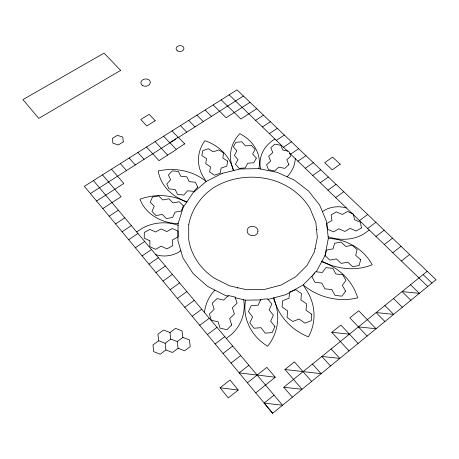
<?xml version="1.0" encoding="UTF-8"?>
<svg xmlns="http://www.w3.org/2000/svg" width="459" height="459" viewBox="0 0 459 459"><rect width="100%" height="100%" fill="white"/><g stroke="black" fill="none" stroke-linecap="round" stroke-linejoin="round"><path stroke-width="0.69" d="M222.219 173.33L206.114 181.494L192.82 193.05L183.233 207.37L178.098 223.642L177.926 240.855L182.929 257.86L192.958 273.426L207.457 286.33L225.449 295.51L228.404 296.193M204.496 312.527L204.553 311.655A43.903 40.897 10.2 0 1 214.852 290.105M222.162 173.359L240.149 168.969L258.836 168.637L277.19 172.36L294.133 179.957L308.614 191.059L319.659 205.07L326.435 221.198L328.323 238.439L324.978 255.634L316.394 271.585M237.527 288.195L237.659 287.69M314.926 273.059L303.175 284.896L286.055 294.615L267.735 299.492M369.26 230.011L363.803 233.981A39.216 32.721 13.8 0 1 328.139 236.769M272.692 413.289L84.37 186.32L236.982 89.878L436.05 279.697L272.635 413.341L264.16 403.128L274.034 395.142M292.331 397.23L283.805 387.241L427.214 271.269M255.738 392.858L275.268 377.241L266.857 367.389L247.384 382.789M284.913 369.529L294.454 361.899L311.621 381.452M349.012 350.877L331.794 332.299L340.865 325.047L358.118 343.43M238.215 390.035L228.255 397.907L220.085 387.775L230.011 380.012L238.215 390.035L220.085 387.775M401.396 261.016L409.629 254.504M248.881 365.255L239.15 372.863L257.143 375.072M392.795 252.714L401.011 246.288M231.038 363.086L240.74 355.582M384.309 244.527L392.514 238.181M223.04 353.447L232.713 346.046M375.932 236.448L384.126 230.183M215.156 343.952L224.801 336.648M367.665 228.467L375.835 222.282M207.382 334.577L216.998 327.376M359.506 220.601L367.665 214.491M315.121 248.29L315.052 248.617M199.722 325.345L209.304 318.242M178.092 348.278L172.418 352.501L165.911 349.97L160.191 354.199L153.702 351.663L152.973 344.944L158.671 340.767L165.12 343.257L170.777 339.098L177.243 341.582L182.871 337.422L189.36 339.901L190.267 346.579L184.633 350.796L178.103 348.272L177.254 341.576M192.172 316.245L201.725 309.234M158.671 340.767L157.919 334.152L163.559 330.044L169.968 332.494L175.567 328.392L181.993 330.841L182.86 337.428M184.725 307.272L194.249 300.352M335.672 197.605L343.78 191.713M177.381 298.419L186.876 291.591M327.927 190.135L336.022 184.317M136.667 231.938L142.732 228.008A40.008 35.653 -9.5 0 1 178.081 225.271M170.14 289.692L179.595 282.939M320.279 182.751L328.351 177.002M162.985 281.069L172.423 274.419M312.728 175.47L320.789 169.79M155.94 272.577L165.343 266.008M305.275 168.281L313.313 162.664M148.986 264.2L158.361 257.717M297.914 161.178L305.941 155.63M142.129 255.933L151.47 249.53M290.645 154.167L298.648 148.682M135.359 247.774L144.671 241.451M283.467 147.241L291.454 141.82M226.321 338.455L232.116 333.871A42.762 39.732 -3.2 0 0 243.666 299.716M128.681 239.724L137.964 233.482M276.375 140.397L284.345 135.038M122.083 231.772L131.337 225.61M269.37 133.638L277.316 128.342M115.576 223.935L124.802 217.841M262.439 126.954L270.374 121.715M109.156 216.195L118.347 210.176M255.6 120.356L263.518 115.18M102.822 208.552L121.113 196.687L102.489 174.873M256.742 108.72L240.883 119.001L227.641 106.075M176.199 149.628L159.015 160.679L146.536 147.035M96.562 201.013L123.815 183.48L111.451 169.205M250.046 102.334L226.121 117.716L213.177 104.922M90.377 193.56L175.9 139.054M177.708 137.901L243.419 96.017M274.998 139.071L273.266 140.104A38.659 31.723 7.8 0 0 260.586 168.992M316.555 229.58L317.1 229.569M235.019 297.719L245.599 300.163L260.884 299.939M358.427 326.894L376.059 328.753L358.726 310.76L349.838 317.863L367.137 336.057M331.794 332.299L349.431 334.169M283.805 387.241L302.028 389.301L293.473 379.421M264.16 403.128L282.537 405.24L93.441 180.588M257.201 375.026L275.268 377.241M186.962 201.799L183.181 200.382A46.933 38.981 -1.8 0 1 165.091 186.756L163.048 183.812A46.933 38.981 -1.8 0 1 158.223 170.966A51.953 44.793 -6.6 0 1 179.664 170.105L183.864 170.863A51.953 44.793 -6.6 0 1 206.114 181.494L203.876 177.788A45.349 37.443 2.3 0 1 204.938 140.706A48.35 40.553 -4 0 1 233.235 170.65M321.707 261.728L325.884 263.311A53.594 48.413 19.9 0 1 347.314 278.877L350.033 282.337A53.594 48.413 19.9 0 1 357.676 297.839A54.873 47.202 17.2 0 1 333.768 298.786L328.96 297.834A54.873 47.202 17.2 0 1 303.175 284.896L305.958 289.319A51.477 47.587 13.2 0 1 313.531 308.643L313.956 312.774A51.477 47.587 13.2 0 1 308.419 336.849A54.277 48.12 20.3 0 1 292.326 327.324L288.895 324.249A54.277 48.12 20.3 0 1 275.033 301.924L273.977 297.828M322.017 261.154L325.913 263.116A52.068 43.852 15.7 0 0 372.192 264.751A47.179 41.471 19.4 0 0 353.929 245.926L349.959 243.786A47.179 41.471 19.4 0 0 328.323 238.439M186.612 202.321L183.135 200.56A51.488 45.223 -9.2 0 0 143.828 197.921L139.966 199.189A42.721 36.095 -4.7 0 0 154.258 216.482L157.764 218.513A42.721 36.095 -4.7 0 0 178.098 223.642M423.095 274.602L431.925 283.071M229.144 94.835L287.586 151.212M289.618 153.174L427.777 286.462M221.192 99.855L227.595 106.104M410.558 284.741L419.365 293.335L402.084 291.591L410.88 300.284M205.093 110.034L211.456 116.391M393.524 298.516L402.302 307.295M196.94 115.186L203.28 121.601M384.883 305.505L393.644 314.375L376.151 312.562L384.894 321.529M188.718 120.378L195.035 126.856M180.427 125.623L186.721 132.158M172.062 130.907L178.333 137.499M163.628 136.237L169.876 142.892M155.119 141.613L167.644 155.131M331.163 348.943L339.809 358.404L321.885 356.448L330.509 366.007M137.884 152.503L144.057 159.348M129.151 158.022L135.296 164.93M312.51 364.027L321.116 373.689L284.97 369.484L293.531 379.375M120.338 163.588L126.46 170.564M273.26 298.017L274.901 301.913A51.477 48.161 4.1 0 1 267.643 346.27A47.346 43.152 18.2 0 1 248.956 325.787L247.252 321.627A47.346 43.152 18.2 0 1 245.599 300.163M169.968 332.494L170.777 339.098M165.12 343.263L165.911 349.97M295.229 158.59L295.229 159.273A38.608 31.728 3.5 0 1 287.104 176.807M322.436 211.679A26.088 22.118 15.5 0 1 346.419 207.973M258.836 168.637A41.499 34.396 -0.4 0 0 239.833 133.678A45.602 37.374 5.4 0 0 233.889 170.49M180.84 250.78A25.566 22.371 -7.9 0 1 155.813 254.688M188.735 224.692L188.712 239.432A64.679 56.543 5.3 0 0 214.181 278.079L229.517 285.825L246.649 289.744L264.275 289.48L281.023 285.056L295.613 276.84L306.979 265.526L314.363 252.02L317.341 237.355L315.855 222.598L310.158 208.742A64.679 56.543 5.3 0 0 273.788 180.462C253.362 174.288 230.613 176.755 212.557 188.362C200.348 197.066 191.489 209.849 188.735 224.692M149.869 240.82L149.852 246.615L155.538 249.323L161.224 246.19L166.927 248.898L172.59 245.76L172.515 239.965L178.121 236.873L178.023 231.152L172.366 228.525L166.783 231.577L161.149 228.943L155.532 232.002L149.927 229.374L144.292 232.426L144.241 238.152L149.869 240.82M311.799 314.249L311.259 320.721L304.902 323.147L299.13 319.062L292.767 321.478L287.041 317.41L287.701 310.972L282.038 306.973L282.715 300.639L288.992 298.293L289.623 292.033L295.848 289.715L301.483 293.611L300.903 299.882L306.606 303.852L306.044 310.221L311.799 314.249M227.658 161.12L226.821 166.181L221.1 168.103L220.24 173.227L214.473 175.172L209.608 171.97L210.52 166.864L205.695 163.702L206.619 158.671L201.845 155.561L202.775 150.592L208.438 148.727L213.206 151.797L218.857 149.927L223.659 153.008L222.816 157.999L227.658 161.12M360.642 259.765L359.162 265.486L352.678 266.702L347.727 262.187L341.244 263.409L336.349 258.916L329.889 260.127L325.047 255.657L326.659 250.035L333.073 248.841L334.645 243.27L341.02 242.088L345.868 246.46L352.254 245.272L357.159 249.667L355.673 255.296L360.642 259.765M257.947 231.68C256.988 237.791 246.443 236.477 247.183 230.275C248.181 224.216 258.635 225.518 257.947 231.68M183.376 205.839L181.225 211.06L174.936 212.184L172.739 217.451L166.41 218.587L162.331 214.439L156.014 215.564L151.975 211.438L154.247 206.223L150.231 202.161L152.491 197.02L158.716 195.924L162.727 199.946L168.969 198.839L173.026 202.884L179.268 201.771L183.376 205.839M274.918 326.544L272.204 332.568L265.193 333.136L260.959 327.674L253.97 328.237L249.799 322.82L252.593 316.888L248.457 311.563L251.228 305.728L258.096 305.178L260.81 299.388L267.643 298.838L271.82 304.065L269.135 309.888L273.357 315.213L270.661 321.134L274.918 326.544M256.306 158.148L253.861 162.767L247.734 163.238L245.255 167.908L239.093 168.378L235.473 164.184L237.986 159.554L234.388 155.423L236.884 150.856L233.321 146.794L235.811 142.296L241.83 141.837L245.41 145.87L251.452 145.411L255.084 149.473L252.651 154.023L256.306 158.148M345.587 291.121L341.932 296.164L335.013 295.384L331.8 289.583L324.909 288.814L321.759 283.071L314.926 282.314L311.839 276.628L315.54 271.734L322.316 272.48L325.976 267.614L332.741 268.354L335.908 273.966L342.718 274.712L345.943 280.386L342.322 285.349L345.587 291.121M197.709 187.129L193.864 191.397L187.639 190.76L183.749 195.052L177.513 194.415L175.212 189.504L169.015 188.873L166.76 184.007L170.668 179.796L168.413 174.999L172.286 170.851L178.396 171.454L180.674 176.222L186.83 176.835L189.16 181.649L195.339 182.269L197.709 187.129M231.703 324.966L226.912 329.74L220.085 328.156L218.1 321.828L211.324 320.262L209.39 314.008L214.187 309.343L212.253 303.192L216.998 298.597L223.671 300.094L228.37 295.521L235.048 297.019L237.073 303.124L232.374 307.748L234.411 313.962L229.666 318.661L231.703 324.966M288.872 164.632L284.815 168.373L278.716 167.179L274.62 170.932L268.521 169.732L266.564 164.792L270.661 161.08L268.704 156.209L272.766 152.549L270.816 147.752L274.843 144.143L280.822 145.291L282.807 150.064L288.826 151.229L290.857 156.054L286.835 159.738L288.872 164.632M340.176 164.202L332.236 169.841L324.691 162.71L332.614 157.144L340.176 164.202M184.661 143.885L176.176 149.341L169.847 142.6L178.31 137.207L184.661 143.885M155.211 120.728L146.782 125.967L140.77 119.512L149.169 114.331L155.211 120.728M123.264 141.894L118.324 144.964L112.903 143.185L112.449 138.36L117.378 135.325L122.771 137.08L123.264 141.894M361.417 227.945L356.224 231.015L350.114 228.37L344.887 231.445L338.805 228.8L333.567 231.87L327.514 229.225L326.733 223.544L331.955 220.515L331.157 214.91L336.338 211.915L342.328 214.491L347.48 211.496L353.499 214.066L354.405 219.66L360.481 222.271L361.417 227.945M120.625 70.416L38.74 118.382L22.95 99.58L104.09 53.129L120.625 70.416M177.524 50.909A3.919 2.932 -3.4 0 0 183.881 48.958A3.919 2.932 -3.4 0 0 178.637 45.86A3.919 2.932 -3.4 0 0 177.524 50.909M142.588 85.569A4.756 3.661 -6.2 0 0 150.271 82.97A4.756 3.661 -6.2 0 0 143.891 79.241A4.756 3.661 -6.2 0 0 142.588 85.569"/></g></svg>
